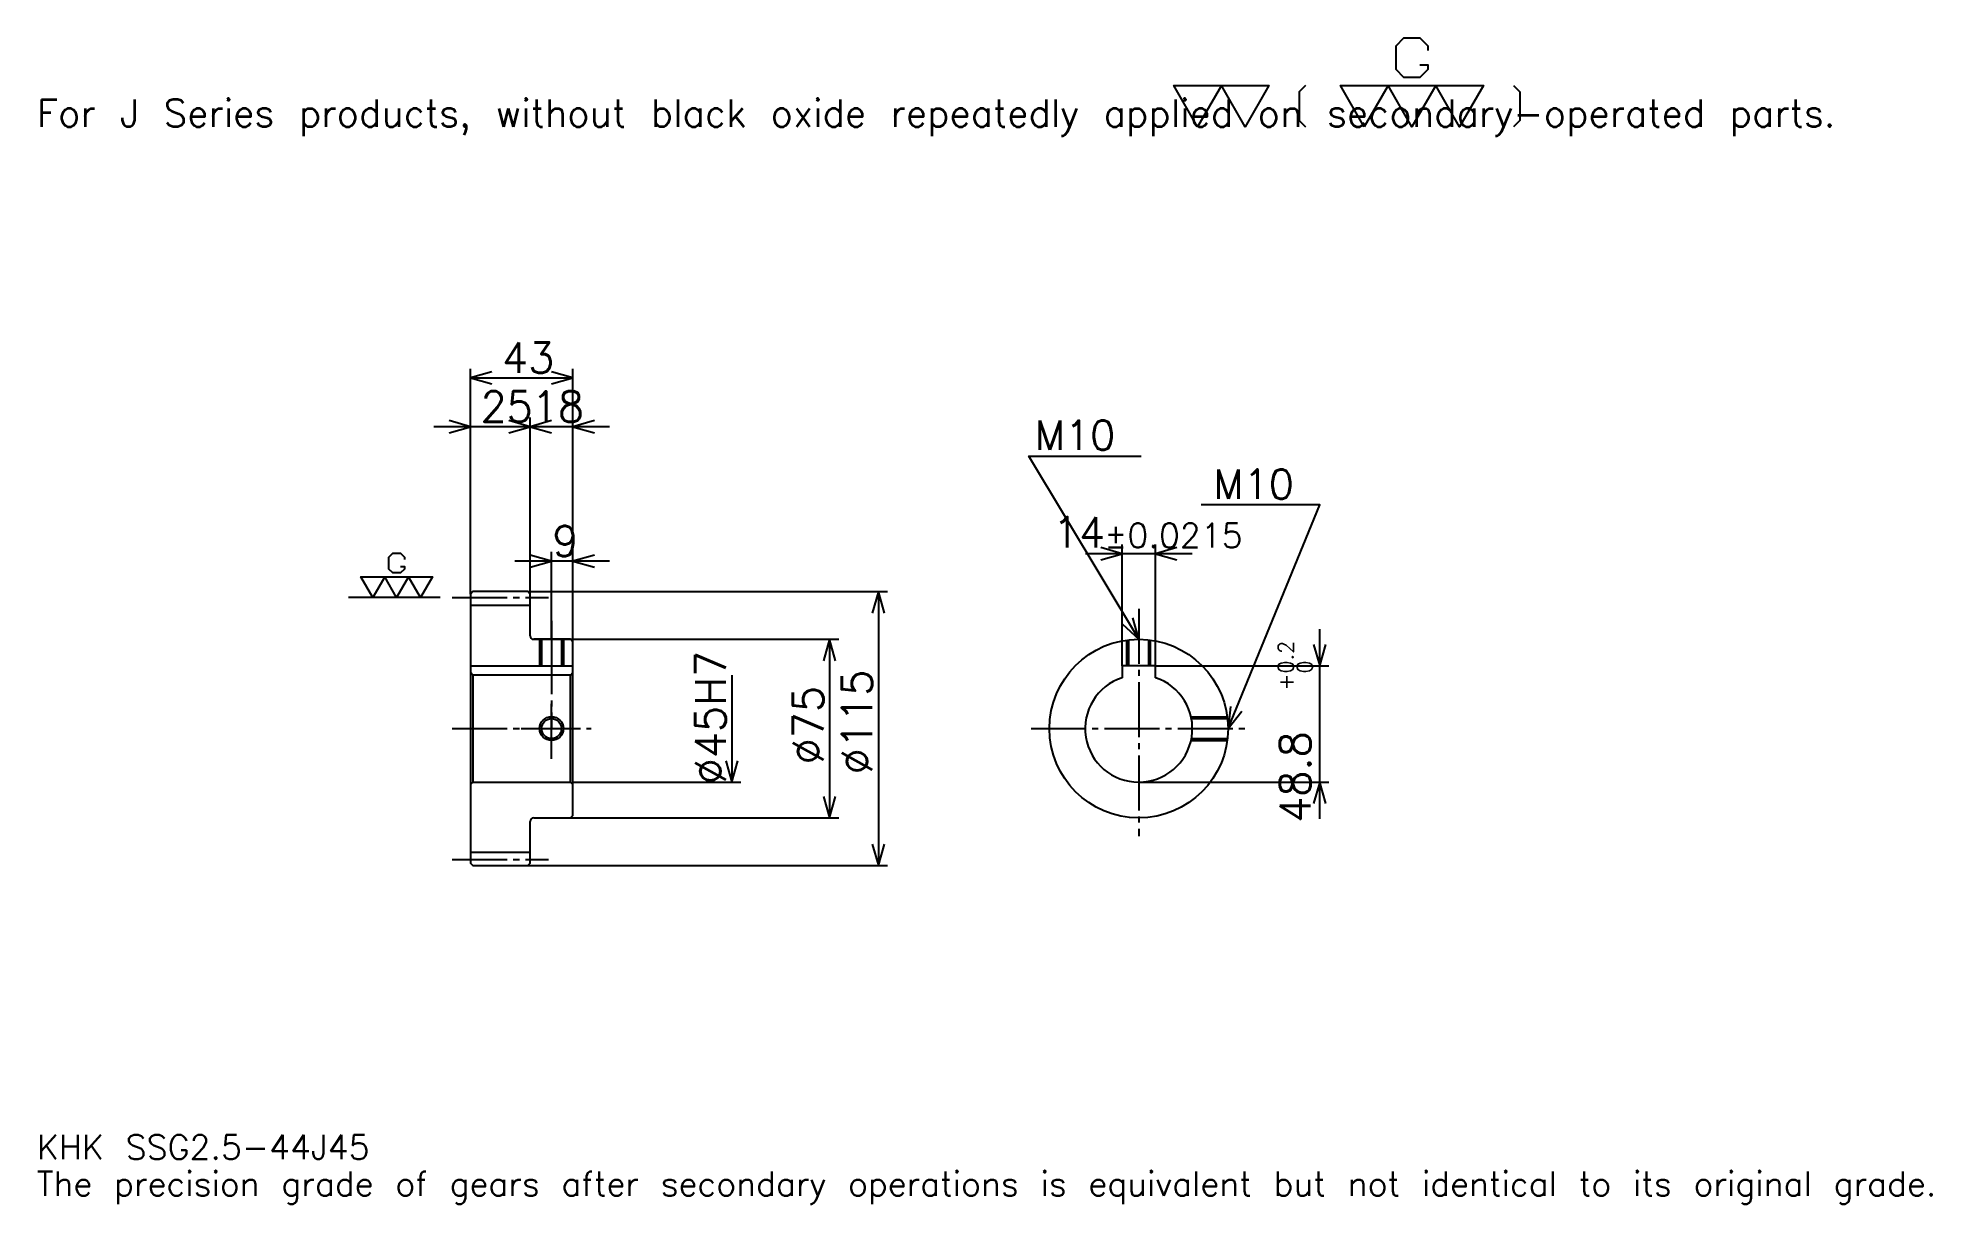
# Model space of a CAD drawing. Extents: x 26 to 822, y 9 to 499.
import ezdxf

# ---------------------------------------------------------------- set-up
doc = ezdxf.new("R2010")
doc.units = 0
doc.linetypes.add('DASHDOT', pattern=[30.782608, 23.086957, -2.565217, 2.565217, -2.565217])
doc.layers.get('0').update_dxf_attribs({"linetype": 'CONTINUOUS'})
doc.layers.add('DASHDOT', color=6, linetype='DASHDOT')
doc.styles.add('KANJI', font='TXT', dxfattribs={"bigfont": 'BIGFONT'})

msp = doc.modelspace()

# ---------------------------------------------------------------- linework, layer by layer
at = {"color": 5}
for p, q in [((207.782593, 266.565216), (207.782593, 360.195648)), ((250.782593, 266.565216), (250.782593, 360.195648)), ((207.782593, 356.347839), (250.782593, 356.347839)), ((248.173889, 335.82608), (192.391296, 335.82608)), ((266.173889, 335.82608), (217.391296, 335.82608)), ((232.782593, 266.565216), (232.782593, 339.67392)), ((266.173889, 279.391296), (226.391296, 279.391296)), ((241.782593, 266.565216), (241.782593, 283.239136)), ((510.760834, 282.478271), (465.978241, 282.478271)), ((481.369537, 235.365219), (481.369537, 286.32608)), ((495.369537, 235.365219), (495.369537, 286.32608)), ((207.782593, 265.565216), (207.782593, 266.565216)), ((231.782593, 266.565216), (250.782593, 266.565216)), ((232.782593, 265.565216), (232.782593, 266.565216)), ((241.782593, 246.565216), (241.782593, 266.565216)), ((241.782593, 246.565216), (241.782593, 266.565216)), ((250.782593, 266.565216), (382.891296, 266.565216)), ((250.782593, 245.565216), (250.782593, 266.565216)), ((379.043457, 266.565216), (379.043457, 151.565216)), ((564.347778, 171.17392), (564.347778, 250.756516)), ((234.282593, 246.565216), (250.782593, 246.565216)), ((250.782593, 246.565216), (362.369568, 246.565216)), ((358.521729, 246.565216), (358.521729, 171.565216)), ((317.478241, 231.565216), (317.478241, 186.565216)), ((495.369537, 235.365219), (568.195618, 235.365219)), ((250.782593, 186.565216), (321.32608, 186.565216)), ((488.369537, 186.565216), (568.195618, 186.565216)), ((234.282593, 171.565216), (250.782593, 171.565216)), ((250.782593, 171.565216), (362.369568, 171.565216)), ((231.782593, 151.565216), (250.782593, 151.565216)), ((250.782593, 151.565216), (382.891296, 151.565216))]:
    msp.add_line(p, q, dxfattribs=at)
at = {"color": 7}
msp.add_line((194.956512, 264.065216), (156.478241, 264.065216), dxfattribs=at)
at = {"color": 4}
for p, q in [((207.782593, 260.940216), (232.782593, 260.940216)), ((207.782593, 235.365219), (250.782593, 235.365219)), ((208.782593, 231.565216), (208.782593, 186.565216)), ((249.782593, 231.565216), (250.782593, 232.565216)), ((249.782593, 186.565216), (250.782593, 185.565216)), ((207.782593, 157.190216), (232.782593, 157.190216))]:
    msp.add_line(p, q, dxfattribs=at)
at = {"color": 7}
for points in [[(606.417358, 487.750427), (609.752136, 487.750427), (609.752136, 485.749573), (606.417358, 482.414795), (599.747803, 482.414795), (596.413025, 485.749573), (596.413025, 495.753906), (599.747803, 499.088715), (606.417358, 499.088715), (609.752136, 495.753906), (609.752136, 493.753052)], [(513.043457, 461.739136), (503.039124, 479.080017), (543.056519, 479.080017), (533.052124, 461.739136), (523.047791, 479.080017), (513.043457, 461.739136)], [(558.396484, 479.080017), (555.728699, 476.41217), (555.728699, 464.406952), (558.396484, 461.739136)], [(583.073914, 461.739136), (573.069519, 479.080017), (633.095642, 479.080017), (623.091309, 461.739136), (613.086914, 479.080017), (603.082581, 461.739136), (593.078247, 479.080017), (583.073914, 461.739136)], [(645.767822, 479.080017), (648.435669, 476.41217), (648.435669, 464.406952), (645.767822, 461.739136)], [(178.410858, 277.070862), (180.078247, 277.070862), (180.078247, 276.070435), (178.410858, 274.403046), (175.076065, 274.403046), (173.408676, 276.070435), (173.408676, 281.072601), (175.076065, 282.73999), (178.410858, 282.73999), (180.078247, 281.072601), (180.078247, 280.072174)], [(166.739105, 264.065216), (161.736938, 272.735657), (191.749985, 272.735657), (186.747803, 264.065216), (181.745636, 272.735657), (176.743469, 264.065216), (171.741287, 272.735657), (166.739105, 264.065216)]]:
    msp.add_lwpolyline(points, dxfattribs=at)
at = {"color": 5}
for points in [[(216.760849, 358.913025), (207.782593, 356.347839), (216.760849, 353.782593)], [(241.804337, 353.782593), (250.782593, 356.347839), (241.804337, 358.913025)], [(198.804337, 333.260864), (207.782593, 335.82608), (198.804337, 338.391296)], [(223.804337, 333.260864), (232.782593, 335.82608), (223.804337, 338.391296)], [(241.760849, 338.391296), (232.782593, 335.82608), (241.760849, 333.260864)], [(259.760864, 338.391296), (250.782593, 335.82608), (259.760864, 333.260864)], [(488.369537, 246.565216), (442.195618, 323.521729), (489.39563, 323.521729)], [(525.869507, 209.065216), (564.347778, 303), (514.582642, 303)], [(232.804337, 276.82608), (241.782593, 279.391296), (232.804337, 281.956512)], [(259.760864, 281.956512), (250.782593, 279.391296), (259.760864, 276.82608)], [(472.391266, 279.913025), (481.369537, 282.478271), (472.391266, 285.043457)], [(504.347809, 285.043457), (495.369537, 282.478271), (504.347809, 279.913025)], [(381.608673, 257.586945), (379.043457, 266.565216), (376.478241, 257.586945)], [(481.550598, 252.944214), (488.369537, 246.565216), (485.949921, 255.583801)], [(361.086945, 237.58696), (358.521729, 246.565216), (355.956512, 237.58696)], [(561.782593, 244.343475), (564.347778, 235.365219), (566.912964, 244.343475)], [(526.899048, 218.345825), (525.869507, 209.065216), (531.646606, 216.401093)], [(314.913025, 195.543472), (317.478241, 186.565216), (320.043457, 195.543472)], [(566.912964, 177.58696), (564.347778, 186.565216), (561.782593, 177.58696)], [(355.956512, 180.543472), (358.521729, 171.565216), (361.086945, 180.543472)], [(376.478241, 160.543472), (379.043457, 151.565216), (381.608673, 160.543472)]]:
    msp.add_lwpolyline(points, dxfattribs=at)
at = {"color": 4}
for points in [[(232.782593, 248.065216), (232.782593, 265.565216), (231.782593, 266.565216), (208.782593, 266.565216), (207.782593, 265.565216), (207.782593, 185.565216)], [(234.282593, 171.565216), (249.782593, 171.565216), (250.782593, 172.565216), (250.782593, 245.565216), (249.782593, 246.565216), (234.282593, 246.565216)], [(236.782593, 246.565216), (236.782593, 235.365219)], [(237.59259, 246.565216), (237.59259, 235.365219)], [(245.972595, 246.565216), (245.972595, 235.365219)], [(246.782593, 246.565216), (246.782593, 235.365219)], [(483.369537, 235.365219), (483.369537, 246.230392)], [(484.179535, 235.365219), (484.179535, 246.330399)], [(492.55954, 235.365219), (492.55954, 246.330399)], [(493.369537, 235.365219), (493.369537, 246.230392)], [(207.782593, 185.565216), (208.782593, 186.565216), (249.782593, 186.565216), (249.782593, 231.565216), (208.782593, 231.565216), (207.782593, 232.565216)], [(495.369537, 230.448624), (495.369537, 235.365219), (481.369537, 235.365219), (481.369537, 230.448624)], [(510.306946, 214.065216), (525.534668, 214.065216)], [(510.475952, 213.255219), (525.634705, 213.255219)], [(510.306946, 204.065216), (525.534668, 204.065216)], [(510.475952, 204.875214), (525.634705, 204.875214)], [(207.782593, 185.565216), (207.782593, 152.565216), (208.782593, 151.565216), (231.782593, 151.565216), (232.782593, 152.565216), (232.782593, 170.065216)]]:
    msp.add_lwpolyline(points, dxfattribs=at)
for centre, radius in [((488.369537, 209.065216), 37.5), ((241.782593, 209.065216), 4.19)]:
    msp.add_circle(centre, radius, dxfattribs=at)
at = {"color": 7}
msp.add_circle((241.782593, 209.065216), 5, dxfattribs=at)
at = {"color": 4}
for centre, radius, start, end in [((234.282593, 248.065216), 1.5, 180, 270), ((488.369537, 209.065216), 22.5, 108.12620381, 71.87379619), ((234.282593, 170.065216), 1.5, 90, 180)]:
    msp.add_arc(centre, radius, start, end, dxfattribs=at)
at = {"layer": 'DASHDOT', "color": 7}
for p, q in [((200.086945, 264.065216), (240.478241, 264.065216)), ((488.369537, 259.391296), (488.369537, 163.869568)), ((241.782593, 246.565216), (241.782593, 209.065216)), ((200.086945, 209.065216), (258.478241, 209.065216)), ((443.173889, 209.065216), (533.565186, 209.065216)), ((200.086945, 154.065216), (240.478241, 154.065216))]:
    msp.add_line(p, q, dxfattribs=at)
for points in [[(241.782593, 254.260864), (241.782593, 227.669556)], [(241.782593, 196.369568), (241.782593, 221.760864)], [(229.086945, 209.065216), (254.478241, 209.065216)]]:
    msp.add_lwpolyline(points, dxfattribs=at)

# ---------------------------------------------------------------- texts
at = {"color": 7, "style": 'KANJI'}
for s, height, p in [('For J Series products, without black oxide repeatedly applied on secondary-operated parts.', 11.543478, (25.652174, 461.739136)), ('43', 12.826087, (220.945633, 358.399994)), ('25', 12.826087, (211.945633, 337.878265)), ('18', 12.826087, (233.445633, 337.878265)), ('M10', 12.313044, (444.760864, 326.086945)), ('M10', 12.313044, (519.713013, 305.565216)), ('14', 12.826087, (452.274384, 285.043457)), ('%%p0.0215', 10.26087, (473.948914, 285.043457)), ('9', 12.826087, (242.114105, 281.443481)), ('KHK SSG2.5-44J45', 10.26087, (25.652174, 28.217392)), ('The precision grade of gears after secondary operations is equivalent but not identical to its original grade.', 10.26087, (25.652174, 12.826087))]:
    msp.add_text(s, height=height, dxfattribs=at).set_placement(p)
for s, height, p in [('%%c45H7', 12.826087, (314.913025, 185.657608)), ('0.2', 6.413043, (553.317383, 232.212433)), ('%%c115', 12.826087, (376.478241, 189.82608)), ('+', 6.413043, (553.317383, 225.029831)), ('0', 6.413043, (561.269531, 232.212433)), ('%%c75', 12.826087, (355.956512, 193.994568)), ('48.8', 12.826087, (560.499939, 169.513443))]:
    msp.add_text(s, height=height, rotation=90, dxfattribs=at).set_placement(p)

doc.saveas('drawing.dxf')
